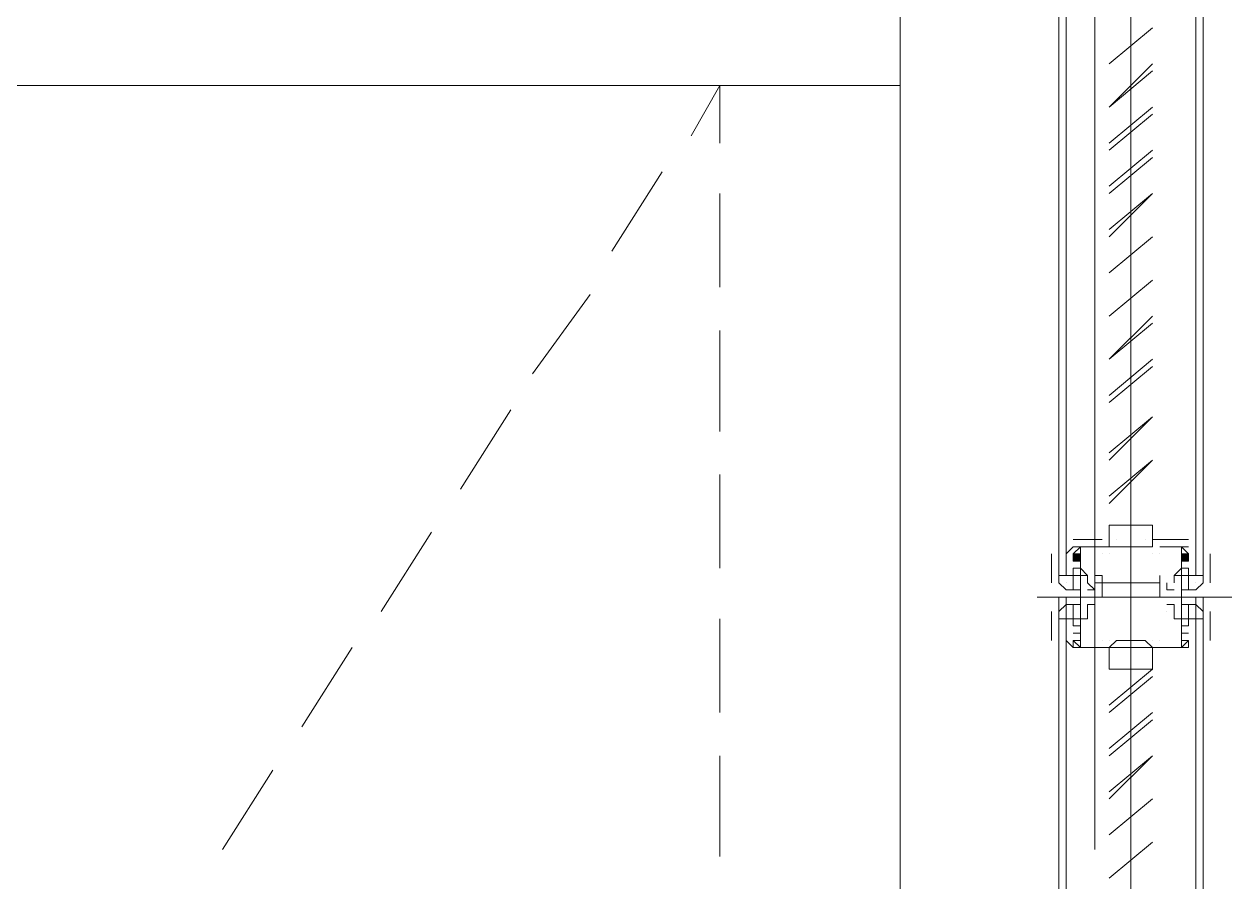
# Model space of a CAD drawing. Header units: millimetres. Extents: x 182 to 575, y -105 to 95.
# Drawn here: x 376.792 to 377.589, y 6.789 to 7.355 of the extents above; entities that cross this region are included whole.
import ezdxf

# ---------------------------------------------------------------- set-up
doc = ezdxf.new("R2010")
doc.units = ezdxf.units.MM
doc.header["$MEASUREMENT"] = 0
doc.layers.add('PDF_Geometry', color=7, linetype='Continuous')
doc.layers.add('PDF_Solid Fills', color=7, linetype='Continuous')

msp = doc.modelspace()

# ---------------------------------------------------------------- hatches: boundary and pattern name
at = {"layer": 'PDF_Solid Fills', "true_color": 0xdddddd, "transparency": 33554559}
h = msp.add_hatch(color=254, dxfattribs=at)
h.paths.add_polyline_path([(377.48452, 7.00073), (377.48452, 7.00549), (377.48452, 7.00073)], flags=0)
h.paths.add_polyline_path([(377.48452, 7.00073), (377.48452, 7.00549), (377.48452, 7.00073)], flags=0)
h.paths.add_polyline_path([(377.48452, 7.00073), (377.48452, 7.00549), (377.48452, 7.00073)], flags=0)
for points in [[(377.48452, 7.00073), (377.48929, 7.00073), (377.48929, 7.00549), (377.48452, 7.00549)], [(377.55595, 7.00073), (377.56071, 7.00073), (377.56071, 7.00549), (377.55595, 7.00549)]]:
    msp.add_hatch(color=254, dxfattribs=at).paths.add_polyline_path(points)
h = msp.add_hatch(color=254, dxfattribs=at)
h.paths.add_polyline_path([(377.48929, 7.00073), (377.48929, 7.00073), (377.48929, 7.00073)], flags=0)
h.paths.add_polyline_path([(377.48929, 7.00073), (377.48929, 7.00073), (377.48929, 7.00073)], flags=0)
h.paths.add_polyline_path([(377.48929, 7.00073), (377.48929, 7.00073), (377.48929, 7.00073)], flags=0)
h.paths.add_polyline_path([(377.48929, 7.00073), (377.48929, 7.00073), (377.48929, 7.00073)], flags=0)
h.paths.add_polyline_path([(377.48929, 7.00073), (377.48929, 7.00073), (377.48929, 7.00073)], flags=0)
h.paths.add_polyline_path([(377.48929, 7.00073), (377.48929, 7.00073), (377.48929, 7.00073)], flags=0)
h.paths.add_polyline_path([(377.48929, 7.00073), (377.48929, 7.00549), (377.48929, 7.00073)], flags=0)
h.paths.add_polyline_path([(377.48929, 7.00073), (377.48929, 7.00549), (377.48929, 7.00073)], flags=0)

# ---------------------------------------------------------------- linework, layer by layer
at = {"layer": 'PDF_Geometry', "lineweight": 13}
for points in [[(377.37024, 8.22454), (377.37024, 4.57216)], [(377.49881, 6.81025), (377.49881, 7.81025)], [(377.23214, 7.28168), (377.25119, 7.31501), (377.25119, 7.27692)], [(377.17976, 7.20549), (377.21309, 7.25787)], [(377.25119, 7.24359), (377.25119, 7.18168)], [(377.12738, 7.12454), (377.16548, 7.17692)], [(377.25119, 7.15311), (377.25119, 7.08644)], [(377.07976, 7.04835), (377.11309, 7.10073)], [(377.25119, 7.05787), (377.25119, 6.99597)], [(377.52262, 6.90073), (377.52262, 7.0293)], [(377.02738, 6.96739), (377.06071, 7.01977)], [(377.46071, 6.97692), (377.58928, 6.97692)], [(377.25119, 6.96263), (377.25119, 6.90073)], [(376.975, 6.8912), (377.00833, 6.94358)], [(377.25119, 6.87216), (377.25119, 6.80549)], [(376.92262, 6.81025), (376.95595, 6.86263)]]:
    msp.add_lwpolyline(points, dxfattribs=at)
at = {"layer": 'PDF_Geometry', "lineweight": 20}
for points in [[(377.52262, 8.16263), (377.52262, 5.79596)], [(377.5369, 7.3293), (377.50833, 7.30073), (377.5369, 7.32454)], [(377.50833, 7.27692), (377.5369, 7.30073)], [(377.50833, 7.27216), (377.5369, 7.29597)], [(377.50833, 7.24835), (377.5369, 7.27216)], [(377.50833, 7.24359), (377.5369, 7.2674)], [(377.50833, 7.21501), (377.5369, 7.24359), (377.50833, 7.21978)], [(377.5369, 7.16263), (377.50833, 7.13406), (377.5369, 7.15787)], [(377.50833, 7.11025), (377.5369, 7.13406)], [(377.50833, 7.10549), (377.5369, 7.1293)], [(377.50833, 7.06739), (377.5369, 7.09597), (377.50833, 7.07216)], [(377.50833, 7.03882), (377.5369, 7.06739), (377.50833, 7.04358)], [(377.47976, 7.00549), (377.47976, 7.00549)], [(377.50833, 7.01025), (377.50833, 7.01025)], [(377.5369, 7.01025), (377.5369, 7.01025)], [(377.56071, 7.00549), (377.55595, 7.00549), (377.55595, 7.00073), (377.56071, 7.00073)], [(377.55595, 7.00073), (377.55595, 7.00549), (377.55595, 7.00073), (377.55595, 7.00549), (377.55595, 7.00073), (377.55595, 7.00549)], [(377.48452, 6.9912), (377.48452, 6.9912)], [(377.47976, 6.94835), (377.47976, 6.94835)], [(377.48452, 6.95311), (377.48929, 6.95311), (377.48452, 6.95311)], [(377.48452, 6.95311), (377.48452, 6.95311)], [(377.48929, 6.95311), (377.48929, 6.95311)], [(377.50833, 6.94835), (377.50833, 6.94835)], [(377.56071, 6.95311), (377.55595, 6.95311), (377.56071, 6.95311)], [(377.55595, 6.95311), (377.55595, 6.95311)], [(377.56071, 6.95311), (377.56071, 6.95311)], [(377.50833, 6.90549), (377.5369, 6.9293)], [(377.50833, 6.90073), (377.5369, 6.92454)], [(377.50833, 6.87692), (377.5369, 6.90073)], [(377.50833, 6.87216), (377.5369, 6.89597)], [(377.50833, 6.84359), (377.5369, 6.87216), (377.50833, 6.84835)]]:
    msp.add_lwpolyline(points, dxfattribs=at)
at = {"layer": 'PDF_Geometry', "lineweight": 13}
for points in [[(377.475, 6.9912), (377.47976, 6.9912), (377.47976, 7.57692), (377.475, 7.57692)], [(377.57024, 6.9912), (377.56548, 6.9912), (377.56548, 7.57692), (377.57024, 7.57692)], [(377.475, 6.97692), (377.47976, 6.97692), (377.47976, 6.39597), (377.475, 6.39597)], [(377.57024, 6.97692), (377.56548, 6.97692), (377.56548, 6.39597), (377.57024, 6.39597)]]:
    msp.add_lwpolyline(points, close=True, dxfattribs=at)
at = {"layer": 'PDF_Geometry', "lineweight": 20}
for points in [[(377.5369, 7.35311), (377.50833, 7.3293)], [(375.72262, 5.17216), (375.72262, 7.31501), (377.37024, 7.31501), (377.37024, 5.17216)], [(377.5369, 7.21501), (377.50833, 7.19121)], [(377.5369, 7.18644), (377.50833, 7.16263)], [(377.5369, 7.02454), (377.5369, 7.01025), (377.50833, 7.01025), (377.50833, 7.02454)], [(377.48452, 7.00549), (377.48929, 7.00549), (377.48929, 7.00073), (377.48452, 7.00073), (377.48452, 7.00549), (377.48452, 7.00073), (377.48452, 7.00549), (377.48452, 7.00073), (377.48452, 7.00549), (377.48452, 7.00073)], [(377.48929, 7.00549), (377.48929, 7.00073), (377.48929, 7.00549), (377.48929, 7.00073)], [(377.56071, 7.00073), (377.56071, 7.00549), (377.56071, 7.00073), (377.56071, 7.00549), (377.56071, 7.00073), (377.56071, 7.00549)], [(377.48929, 6.95787), (377.48929, 6.95311), (377.48929, 6.94835)], [(377.55595, 6.95787), (377.55595, 6.95311), (377.55595, 6.94835)], [(377.5369, 6.9293), (377.5369, 6.94358), (377.50833, 6.94358), (377.50833, 6.9293)], [(377.5369, 6.84359), (377.50833, 6.81978)], [(377.5369, 6.81501), (377.50833, 6.79121)]]:
    msp.add_lwpolyline(points, close=True, dxfattribs=at)
at = {"layer": 'PDF_Geometry', "color": 8, "lineweight": 13, "true_color": 0x808080}
for points in [[(377.48452, 7.01501), (377.50357, 7.01501)], [(377.51309, 7.01501), (377.51309, 7.01501)], [(377.53214, 7.01501), (377.53214, 7.01501)], [(377.56071, 7.01501), (377.5369, 7.01501)], [(377.47024, 6.98644), (377.47024, 7.00549)], [(377.475, 7.00549), (377.475, 6.9912), (377.47976, 6.9912), (377.47976, 7.00549)], [(377.48452, 7.01025), (377.47976, 7.00549)], [(377.47976, 7.00549), (377.47976, 7.00549)], [(377.48452, 7.01025), (377.48929, 7.01025), (377.50357, 7.01025)], [(377.48929, 7.01025), (377.48452, 7.00549)], [(377.48929, 7.00549), (377.48929, 7.01025), (377.48929, 7.00549)], [(377.48929, 7.00549), (377.48929, 7.00549)], [(377.50357, 7.01025), (377.50357, 7.01025)], [(377.50357, 7.01025), (377.50357, 7.01025)], [(377.50357, 7.01025), (377.50357, 7.01025)], [(377.50357, 7.01025), (377.50357, 7.01025)], [(377.50357, 7.01025), (377.50357, 7.01025)], [(377.50833, 7.01025), (377.50357, 7.01025)], [(377.50357, 7.00549), (377.50357, 7.00549)], [(377.51309, 7.01025), (377.50833, 7.01025)], [(377.50833, 7.01025), (377.50833, 7.01025)], [(377.50833, 7.01025), (377.50833, 7.01025)], [(377.50833, 7.01025), (377.50833, 7.01025)], [(377.50833, 7.01025), (377.50833, 7.01025)], [(377.50833, 7.01025), (377.50833, 7.01025)], [(377.50833, 7.00549), (377.50833, 7.00549)], [(377.53214, 7.01025), (377.5369, 7.01025)], [(377.5369, 7.01025), (377.53214, 7.01025)], [(377.5369, 7.01025), (377.53214, 7.01025)], [(377.53214, 7.01025), (377.5369, 7.01025)], [(377.5369, 7.01025), (377.5369, 7.01025)], [(377.5369, 7.00549), (377.5369, 7.00549)], [(377.54167, 7.01025), (377.54167, 7.01025)], [(377.56071, 7.01025), (377.55595, 7.01025), (377.54167, 7.01025)], [(377.54167, 7.00549), (377.54167, 7.00549)], [(377.55595, 7.00549), (377.55595, 7.01025), (377.55595, 7.00549)], [(377.56548, 7.00549), (377.56548, 7.00549)], [(377.57024, 7.00549), (377.57024, 6.9912), (377.56548, 6.9912), (377.56548, 7.00549)], [(377.575, 6.98644), (377.575, 7.00549)], [(377.47976, 7.00073), (377.47976, 6.9912), (377.48452, 6.9912), (377.48452, 6.99597), (377.48929, 6.99597), (377.48929, 6.9912), (377.48452, 6.9912), (377.48452, 6.98168), (377.48929, 6.98168), (377.47976, 6.98168), (377.475, 6.98644), (377.475, 6.9912), (377.48452, 6.9912), (377.48452, 6.98168), (377.47976, 6.98168)], [(377.47976, 7.00073), (377.47976, 7.00073)], [(377.48929, 7.00073), (377.48929, 7.00073)], [(377.49405, 6.98644), (377.49405, 6.9912), (377.48929, 6.99597), (377.48929, 7.00073), (377.48929, 6.99597)], [(377.55595, 6.9912), (377.55119, 6.9912), (377.55119, 6.98644), (377.55119, 6.9912), (377.55595, 6.99597), (377.55595, 7.00073), (377.55595, 6.99597)], [(377.56548, 7.00073), (377.56548, 6.9912), (377.56071, 6.9912), (377.56071, 6.99597), (377.55595, 6.99597), (377.55595, 6.9912), (377.56071, 6.9912), (377.56071, 6.98168), (377.55595, 6.98168), (377.56548, 6.98168), (377.57024, 6.98644), (377.57024, 6.9912), (377.56071, 6.9912), (377.56071, 6.98168), (377.56548, 6.98168)], [(377.56548, 7.00073), (377.56548, 7.00073)], [(377.48929, 6.9912), (377.49405, 6.9912), (377.49405, 6.98644), (377.49881, 6.98168), (377.49405, 6.98168)], [(377.47976, 6.98644), (377.47976, 6.98644)], [(377.49881, 6.98644), (377.49881, 6.98644)], [(377.54643, 6.98644), (377.54643, 6.98168), (377.55119, 6.98168)], [(377.56548, 6.98644), (377.56548, 6.98644)], [(377.47976, 6.95787), (377.47976, 6.96263), (377.48452, 6.96263), (377.48452, 6.95787), (377.48929, 6.95787), (377.48929, 6.96263), (377.48452, 6.96263), (377.48452, 6.97216), (377.48929, 6.97216), (377.47976, 6.97216), (377.475, 6.96739), (377.475, 6.96263), (377.48452, 6.96263), (377.48452, 6.97216), (377.47976, 6.97216)], [(377.49405, 6.96739), (377.49405, 6.96263), (377.48929, 6.96263), (377.49405, 6.96263), (377.49405, 6.97216), (377.49881, 6.97216), (377.49405, 6.97216)], [(377.55119, 6.96739), (377.55119, 6.96263), (377.55595, 6.96263), (377.55119, 6.96263), (377.55119, 6.97216), (377.54643, 6.97216)], [(377.56548, 6.95787), (377.56548, 6.96263), (377.56071, 6.96263), (377.56071, 6.95787), (377.55595, 6.95787), (377.55595, 6.96263), (377.56071, 6.96263), (377.56071, 6.97216), (377.55595, 6.97216), (377.56548, 6.97216), (377.57024, 6.96739), (377.57024, 6.96263), (377.56071, 6.96263), (377.56071, 6.97216), (377.56548, 6.97216)], [(377.47024, 6.96739), (377.47024, 6.94835)], [(377.47976, 6.96739), (377.47976, 6.96739)], [(377.49881, 6.96739), (377.49881, 6.96739)], [(377.54643, 6.96739), (377.54643, 6.96739)], [(377.56548, 6.96739), (377.56548, 6.96739)], [(377.575, 6.96739), (377.575, 6.94835)], [(377.475, 6.94835), (377.475, 6.96263), (377.47976, 6.96263), (377.47976, 6.94835), (377.48452, 6.94358), (377.48452, 6.94835), (377.48929, 6.94835), (377.48929, 6.94358), (377.50357, 6.94358), (377.48452, 6.94358)], [(377.48452, 6.96263), (377.48452, 6.96263)], [(377.57024, 6.94835), (377.57024, 6.96263), (377.56548, 6.96263), (377.56548, 6.94835)], [(377.47976, 6.95311), (377.47976, 6.95311)], [(377.47976, 6.94835), (377.47976, 6.94835)], [(377.48452, 6.94835), (377.48929, 6.94358)], [(377.48929, 6.95311), (377.48929, 6.94358), (377.48929, 6.95311)], [(377.51309, 6.94358), (377.52262, 6.94358), (377.53214, 6.94358), (377.5369, 6.94358), (377.53214, 6.94358), (377.5369, 6.94358), (377.53214, 6.94835), (377.52262, 6.94835), (377.52262, 6.94358), (377.52262, 6.94835), (377.52262, 6.94358), (377.52262, 6.94835), (377.51309, 6.94835), (377.50833, 6.94358), (377.50357, 6.94358)], [(377.50357, 6.94835), (377.50357, 6.94835)], [(377.50357, 6.94835), (377.50357, 6.94835)], [(377.50833, 6.94835), (377.50833, 6.94835)], [(377.50833, 6.94835), (377.50833, 6.94835)], [(377.5369, 6.94835), (377.5369, 6.94835)], [(377.5369, 6.94835), (377.5369, 6.94835)], [(377.5369, 6.94358), (377.56071, 6.94358), (377.56071, 6.94835), (377.55595, 6.94835), (377.55595, 6.94358), (377.54167, 6.94358)], [(377.54167, 6.94835), (377.54167, 6.94835)], [(377.54167, 6.94835), (377.54167, 6.94835)], [(377.55595, 6.95311), (377.55595, 6.94358), (377.55595, 6.95311)], [(377.56548, 6.95311), (377.56548, 6.95311)], [(377.56548, 6.94835), (377.56548, 6.94835)], [(377.50357, 6.94358), (377.50357, 6.94358)], [(377.50357, 6.94358), (377.50357, 6.94358)], [(377.50357, 6.94358), (377.50357, 6.94358)], [(377.50357, 6.94358), (377.50357, 6.94358)], [(377.50357, 6.94358), (377.50357, 6.94358)], [(377.50357, 6.94358), (377.50357, 6.94358)], [(377.50833, 6.94358), (377.50833, 6.94358)], [(377.50833, 6.94358), (377.50833, 6.94358)], [(377.51309, 6.94358), (377.51309, 6.94358)], [(377.53214, 6.94358), (377.53214, 6.94358)], [(377.5369, 6.94358), (377.5369, 6.94358)], [(377.5369, 6.94358), (377.5369, 6.94358)], [(377.54167, 6.94358), (377.54167, 6.94358)], [(377.54167, 6.94358), (377.54167, 6.94358)]]:
    msp.add_lwpolyline(points, dxfattribs=at)
at = {"layer": 'PDF_Geometry', "color": 254, "lineweight": 13, "true_color": 0xdddddd}
for points in [[(377.48452, 7.00549), (377.48452, 7.00549), (377.48452, 7.00549)], [(377.48452, 7.00549), (377.48452, 7.00549), (377.48452, 7.00549)], [(377.48452, 7.00549), (377.48452, 7.00549), (377.48452, 7.00549)], [(377.48452, 7.00549), (377.48452, 7.00549), (377.48452, 7.00549)], [(377.48452, 7.00549), (377.48452, 7.00549), (377.48452, 7.00549)], [(377.48452, 7.00549), (377.48452, 7.00549), (377.48452, 7.00549)], [(377.48452, 7.00549), (377.48452, 7.00549), (377.48452, 7.00549)], [(377.48452, 7.00549), (377.48452, 7.00549), (377.48452, 7.00549)], [(377.48452, 7.00549), (377.48452, 7.00549), (377.48452, 7.00549)], [(377.48452, 7.00549), (377.48452, 7.00549), (377.48452, 7.00549)], [(377.48929, 7.00549), (377.48929, 7.00549), (377.48929, 7.00549)], [(377.48929, 7.00549), (377.48929, 7.00549), (377.48929, 7.00549)], [(377.48929, 7.00549), (377.48929, 7.00549), (377.48929, 7.00549)], [(377.48929, 7.00549), (377.48929, 7.00549), (377.48929, 7.00549)], [(377.48929, 7.00549), (377.48929, 7.00549), (377.48929, 7.00549)], [(377.48929, 7.00549), (377.48929, 7.00549), (377.48929, 7.00549)], [(377.48929, 7.00549), (377.48929, 7.00549), (377.48929, 7.00549)], [(377.48929, 7.00549), (377.48929, 7.00549), (377.48929, 7.00549)], [(377.48929, 7.00549), (377.48929, 7.00549), (377.48929, 7.00549)], [(377.48929, 7.00549), (377.48929, 7.00549), (377.48929, 7.00549)], [(377.48929, 7.00549), (377.48929, 7.00549), (377.48929, 7.00549)], [(377.48929, 7.00549), (377.48929, 7.00549), (377.48929, 7.00549)], [(377.48929, 7.00549), (377.48929, 7.00549), (377.48929, 7.00549)], [(377.48929, 7.00549), (377.48929, 7.00549), (377.48929, 7.00549)], [(377.48929, 7.00549), (377.48929, 7.00549), (377.48929, 7.00549)], [(377.48929, 7.00549), (377.48929, 7.00549), (377.48929, 7.00549)], [(377.48929, 7.00549), (377.48929, 7.00549), (377.48929, 7.00549)], [(377.48929, 7.00549), (377.48929, 7.00549), (377.48929, 7.00549)], [(377.48929, 7.00549), (377.48929, 7.00549), (377.48929, 7.00549)], [(377.55595, 7.00549), (377.55595, 7.00549), (377.55595, 7.00549)], [(377.55595, 7.00549), (377.55595, 7.00549), (377.55595, 7.00549)], [(377.55595, 7.00549), (377.55595, 7.00549), (377.55595, 7.00549)], [(377.55595, 7.00549), (377.55595, 7.00549), (377.55595, 7.00549)], [(377.55595, 7.00549), (377.55595, 7.00549), (377.55595, 7.00549)], [(377.55595, 7.00549), (377.55595, 7.00549), (377.55595, 7.00549)], [(377.55595, 7.00549), (377.55595, 7.00549), (377.55595, 7.00549)], [(377.55595, 7.00549), (377.55595, 7.00549), (377.55595, 7.00549)], [(377.55595, 7.00549), (377.55595, 7.00549), (377.55595, 7.00549)], [(377.55595, 7.00549), (377.55595, 7.00549), (377.55595, 7.00549)], [(377.55595, 7.00549), (377.55595, 7.00549), (377.55595, 7.00549)], [(377.55595, 7.00549), (377.55595, 7.00549), (377.55595, 7.00549)], [(377.55595, 7.00549), (377.55595, 7.00549), (377.55595, 7.00549)], [(377.55595, 7.00549), (377.55595, 7.00549), (377.55595, 7.00549)], [(377.55595, 7.00549), (377.55595, 7.00549), (377.55595, 7.00549)], [(377.55595, 7.00549), (377.55595, 7.00549), (377.55595, 7.00549)], [(377.55595, 7.00549), (377.55595, 7.00549), (377.55595, 7.00549)], [(377.55595, 7.00549), (377.55595, 7.00549), (377.55595, 7.00549)], [(377.55595, 7.00549), (377.55595, 7.00549), (377.55595, 7.00549)], [(377.55595, 7.00073), (377.55595, 7.00549), (377.55595, 7.00073)], [(377.55595, 7.00073), (377.55595, 7.00549), (377.55595, 7.00073)], [(377.56071, 7.00549), (377.56071, 7.00549), (377.56071, 7.00549)], [(377.56071, 7.00549), (377.56071, 7.00549), (377.56071, 7.00549)], [(377.56071, 7.00549), (377.56071, 7.00549), (377.56071, 7.00549)], [(377.56071, 7.00549), (377.56071, 7.00549), (377.56071, 7.00549)], [(377.56071, 7.00549), (377.56071, 7.00549), (377.56071, 7.00549)], [(377.56071, 7.00549), (377.56071, 7.00549), (377.56071, 7.00549)], [(377.56071, 7.00549), (377.56071, 7.00549), (377.56071, 7.00549)], [(377.56071, 7.00549), (377.56071, 7.00549), (377.56071, 7.00549)], [(377.56071, 7.00073), (377.56071, 7.00549), (377.56071, 7.00073)], [(377.56071, 7.00073), (377.56071, 7.00549), (377.56071, 7.00073)], [(377.48452, 7.00073), (377.48452, 7.00073), (377.48452, 7.00073)], [(377.48452, 7.00073), (377.48452, 7.00073), (377.48452, 7.00073)], [(377.48452, 7.00073), (377.48452, 7.00073), (377.48452, 7.00073)], [(377.48452, 7.00073), (377.48452, 7.00073), (377.48452, 7.00073)], [(377.48452, 7.00073), (377.48452, 7.00073), (377.48452, 7.00073)], [(377.48452, 7.00073), (377.48452, 7.00073), (377.48452, 7.00073)], [(377.48452, 7.00073), (377.48452, 7.00073), (377.48452, 7.00073)], [(377.48452, 7.00073), (377.48452, 7.00073), (377.48452, 7.00073)], [(377.48452, 7.00073), (377.48452, 7.00073), (377.48452, 7.00073)], [(377.48452, 7.00073), (377.48452, 7.00073), (377.48452, 7.00073)], [(377.48929, 7.00073), (377.48929, 7.00073), (377.48929, 7.00073)], [(377.48929, 7.00073), (377.48929, 7.00073), (377.48929, 7.00073)], [(377.48929, 7.00073), (377.48929, 7.00073), (377.48929, 7.00073)], [(377.48929, 7.00073), (377.48929, 7.00073), (377.48929, 7.00073)], [(377.48929, 7.00073), (377.48929, 7.00073), (377.48929, 7.00073)], [(377.48929, 7.00073), (377.48929, 7.00073), (377.48929, 7.00073)], [(377.48929, 7.00073), (377.48929, 7.00073), (377.48929, 7.00073)], [(377.48929, 7.00073), (377.48929, 7.00073), (377.48929, 7.00073)], [(377.48929, 7.00073), (377.48929, 7.00073), (377.48929, 7.00073)], [(377.48929, 7.00073), (377.48929, 7.00073), (377.48929, 7.00073)], [(377.48929, 7.00073), (377.48929, 7.00073), (377.48929, 7.00073)], [(377.48929, 7.00073), (377.48929, 7.00073), (377.48929, 7.00073)], [(377.48929, 7.00073), (377.48929, 7.00073), (377.48929, 7.00073)], [(377.48929, 7.00073), (377.48929, 7.00073), (377.48929, 7.00073)], [(377.48929, 7.00073), (377.48929, 7.00073), (377.48929, 7.00073)], [(377.48929, 7.00073), (377.48929, 7.00073), (377.48929, 7.00073)], [(377.48929, 7.00073), (377.48929, 7.00073), (377.48929, 7.00073)], [(377.55595, 7.00073), (377.55595, 7.00073), (377.55595, 7.00073)], [(377.55595, 7.00073), (377.55595, 7.00073), (377.55595, 7.00073)], [(377.55595, 7.00073), (377.55595, 7.00073), (377.55595, 7.00073)], [(377.55595, 7.00073), (377.55595, 7.00073), (377.55595, 7.00073)], [(377.55595, 7.00073), (377.55595, 7.00073), (377.55595, 7.00073)], [(377.55595, 7.00073), (377.55595, 7.00073), (377.55595, 7.00073)], [(377.55595, 7.00073), (377.55595, 7.00073), (377.55595, 7.00073)], [(377.55595, 7.00073), (377.55595, 7.00073), (377.55595, 7.00073)], [(377.55595, 7.00073), (377.55595, 7.00073), (377.55595, 7.00073)], [(377.55595, 7.00073), (377.55595, 7.00073), (377.55595, 7.00073)], [(377.55595, 7.00073), (377.55595, 7.00073), (377.55595, 7.00073)], [(377.55595, 7.00073), (377.55595, 7.00073), (377.55595, 7.00073)], [(377.55595, 7.00073), (377.55595, 7.00073), (377.55595, 7.00073)], [(377.55595, 7.00073), (377.55595, 7.00073), (377.55595, 7.00073)], [(377.55595, 7.00073), (377.55595, 7.00073), (377.55595, 7.00073)], [(377.55595, 7.00073), (377.55595, 7.00073), (377.55595, 7.00073)], [(377.55595, 7.00073), (377.55595, 7.00073), (377.55595, 7.00073)], [(377.55595, 7.00073), (377.55595, 7.00073), (377.55595, 7.00073)], [(377.55595, 7.00073), (377.55595, 7.00073), (377.55595, 7.00073)], [(377.55595, 7.00073), (377.55595, 7.00073), (377.55595, 7.00073)], [(377.55595, 7.00073), (377.55595, 7.00073), (377.55595, 7.00073)], [(377.55595, 7.00073), (377.55595, 7.00073), (377.55595, 7.00073)], [(377.55595, 7.00073), (377.55595, 7.00073), (377.55595, 7.00073)], [(377.55595, 7.00073), (377.55595, 7.00073), (377.55595, 7.00073)], [(377.55595, 7.00073), (377.55595, 7.00073), (377.55595, 7.00073)], [(377.56071, 7.00073), (377.56071, 7.00073), (377.56071, 7.00073)], [(377.56071, 7.00073), (377.56071, 7.00073), (377.56071, 7.00073)], [(377.56071, 7.00073), (377.56071, 7.00073), (377.56071, 7.00073)], [(377.56071, 7.00073), (377.56071, 7.00073), (377.56071, 7.00073)], [(377.56071, 7.00073), (377.56071, 7.00073), (377.56071, 7.00073)], [(377.56071, 7.00073), (377.56071, 7.00073), (377.56071, 7.00073)], [(377.48929, 6.95787), (377.48929, 6.95787), (377.48929, 6.95787)], [(377.48929, 6.95787), (377.48929, 6.95787), (377.48929, 6.95787)], [(377.48929, 6.95787), (377.48929, 6.95787), (377.48929, 6.95787)], [(377.48929, 6.95787), (377.48929, 6.95787), (377.48929, 6.95787)], [(377.48929, 6.95787), (377.48929, 6.95787), (377.48929, 6.95787)], [(377.48929, 6.95787), (377.48929, 6.95787), (377.48929, 6.95787)], [(377.48929, 6.95787), (377.48929, 6.95787), (377.48929, 6.95787)], [(377.55595, 6.95787), (377.55595, 6.95787), (377.55595, 6.95787)], [(377.55595, 6.95787), (377.55595, 6.95787), (377.55595, 6.95787)], [(377.55595, 6.95787), (377.55595, 6.95787), (377.55595, 6.95787)], [(377.55595, 6.95787), (377.55595, 6.95787), (377.55595, 6.95787)], [(377.55595, 6.95787), (377.55595, 6.95787), (377.55595, 6.95787)], [(377.55595, 6.95787), (377.55595, 6.95787), (377.55595, 6.95787)], [(377.55595, 6.95787), (377.55595, 6.95787), (377.55595, 6.95787)], [(377.48452, 6.95311), (377.48452, 6.95311), (377.48452, 6.95311)], [(377.48452, 6.95311), (377.48452, 6.95311), (377.48452, 6.95311)], [(377.48452, 6.95311), (377.48452, 6.95311), (377.48452, 6.95311)], [(377.48452, 6.95311), (377.48452, 6.95311), (377.48452, 6.95311)], [(377.48452, 6.95311), (377.48452, 6.95311), (377.48452, 6.95311)], [(377.48452, 6.95311), (377.48452, 6.95311), (377.48452, 6.95311)], [(377.48452, 6.95311), (377.48452, 6.95311), (377.48452, 6.95311)], [(377.48452, 6.95311), (377.48452, 6.95311), (377.48452, 6.95311)], [(377.48452, 6.95311), (377.48452, 6.95311), (377.48452, 6.95311)], [(377.48452, 6.95311), (377.48452, 6.95311), (377.48452, 6.95311)], [(377.48452, 6.95311), (377.48452, 6.95311), (377.48452, 6.95311)], [(377.48452, 6.95311), (377.48452, 6.95311), (377.48452, 6.95311)], [(377.48452, 6.95311), (377.48452, 6.95311), (377.48452, 6.95311)], [(377.48452, 6.95311), (377.48452, 6.95311), (377.48452, 6.95311)], [(377.48452, 6.95311), (377.48452, 6.95311), (377.48452, 6.95311)], [(377.48452, 6.95311), (377.48452, 6.95311), (377.48452, 6.95311)], [(377.48452, 6.95311), (377.48452, 6.95311), (377.48452, 6.95311)], [(377.48452, 6.95311), (377.48452, 6.95311), (377.48452, 6.95311)], [(377.48452, 6.95311), (377.48452, 6.95311), (377.48452, 6.95311)], [(377.48452, 6.95311), (377.48452, 6.95311), (377.48452, 6.95311)], [(377.48452, 6.95311), (377.48452, 6.95311), (377.48452, 6.95311)], [(377.48452, 6.95311), (377.48452, 6.95311), (377.48452, 6.95311)], [(377.48452, 6.95311), (377.48452, 6.95311), (377.48452, 6.95311)], [(377.48452, 6.95311), (377.48452, 6.95311), (377.48452, 6.95311)], [(377.48452, 6.95311), (377.48452, 6.95311), (377.48452, 6.95311)], [(377.48452, 6.95311), (377.48452, 6.95311), (377.48452, 6.95311)], [(377.48452, 6.95311), (377.48452, 6.95311), (377.48452, 6.95311)], [(377.48452, 6.95311), (377.48452, 6.95311), (377.48452, 6.95311)], [(377.48452, 6.95311), (377.48452, 6.95311), (377.48452, 6.95311)], [(377.48452, 6.95311), (377.48452, 6.95311), (377.48452, 6.95311)], [(377.48452, 6.95311), (377.48452, 6.95311), (377.48452, 6.95311)], [(377.48452, 6.95311), (377.48452, 6.95311), (377.48452, 6.95311)], [(377.48929, 6.95311), (377.48929, 6.95311), (377.48929, 6.95311)], [(377.48929, 6.95311), (377.48929, 6.95311), (377.48929, 6.95311)], [(377.48929, 6.95311), (377.48929, 6.95311), (377.48929, 6.95311)], [(377.48929, 6.95311), (377.48929, 6.95311), (377.48929, 6.95311)], [(377.48929, 6.95311), (377.48929, 6.95311), (377.48929, 6.95311)], [(377.48929, 6.95311), (377.48929, 6.95311), (377.48929, 6.95311)], [(377.48929, 6.95311), (377.48929, 6.95311), (377.48929, 6.95311)], [(377.48929, 6.95311), (377.48929, 6.95311), (377.48929, 6.95311)], [(377.48929, 6.95311), (377.48929, 6.95311), (377.48929, 6.95311)], [(377.48929, 6.95311), (377.48929, 6.95311), (377.48929, 6.95311)], [(377.48929, 6.95311), (377.48929, 6.95311), (377.48929, 6.95311)], [(377.48929, 6.95311), (377.48929, 6.95311), (377.48929, 6.95311)], [(377.48929, 6.95311), (377.48929, 6.95311), (377.48929, 6.95311)], [(377.48929, 6.95311), (377.48929, 6.95311), (377.48929, 6.95311)], [(377.48929, 6.95311), (377.48929, 6.95311), (377.48929, 6.95311)], [(377.48929, 6.95311), (377.48929, 6.95311), (377.48929, 6.95311)], [(377.48929, 6.95311), (377.48929, 6.95311), (377.48929, 6.95311)], [(377.48929, 6.95311), (377.48929, 6.95311), (377.48929, 6.95311)], [(377.48929, 6.95311), (377.48929, 6.95311), (377.48929, 6.95311)], [(377.48929, 6.95311), (377.48929, 6.95311), (377.48929, 6.95311)], [(377.48929, 6.95311), (377.48929, 6.95311), (377.48929, 6.95311)], [(377.48929, 6.95311), (377.48929, 6.95311), (377.48929, 6.95311)], [(377.48929, 6.95311), (377.48929, 6.95311), (377.48929, 6.95311)], [(377.48929, 6.95311), (377.48929, 6.95311), (377.48929, 6.95311)], [(377.48929, 6.95311), (377.48929, 6.95311), (377.48929, 6.95311)], [(377.48929, 6.95311), (377.48929, 6.95311), (377.48929, 6.95311)], [(377.48929, 6.95311), (377.48929, 6.95311), (377.48929, 6.95311)], [(377.48929, 6.95311), (377.48929, 6.95311), (377.48929, 6.95311)], [(377.48929, 6.95311), (377.48929, 6.95311), (377.48929, 6.95311)], [(377.48929, 6.95311), (377.48929, 6.95311), (377.48929, 6.95311)], [(377.48929, 6.95311), (377.48929, 6.95311), (377.48929, 6.95311)], [(377.48929, 6.95311), (377.48929, 6.95311), (377.48929, 6.95311)], [(377.48929, 6.94835), (377.48929, 6.94835), (377.48929, 6.94835)], [(377.48929, 6.94835), (377.48929, 6.94835), (377.48929, 6.94835)], [(377.48929, 6.94835), (377.48929, 6.94835), (377.48929, 6.94835)], [(377.48929, 6.94835), (377.48929, 6.94835), (377.48929, 6.94835)], [(377.48929, 6.94835), (377.48929, 6.94835), (377.48929, 6.94835)], [(377.48929, 6.94835), (377.48929, 6.94835), (377.48929, 6.94835)], [(377.48929, 6.94835), (377.48929, 6.94835), (377.48929, 6.94835)], [(377.55595, 6.95311), (377.55595, 6.95311), (377.55595, 6.95311)], [(377.55595, 6.95311), (377.55595, 6.95311), (377.55595, 6.95311)], [(377.55595, 6.95311), (377.55595, 6.95311), (377.55595, 6.95311)], [(377.55595, 6.95311), (377.55595, 6.95311), (377.55595, 6.95311)], [(377.55595, 6.95311), (377.55595, 6.95311), (377.55595, 6.95311)], [(377.55595, 6.95311), (377.55595, 6.95311), (377.55595, 6.95311)], [(377.55595, 6.95311), (377.55595, 6.95311), (377.55595, 6.95311)], [(377.55595, 6.95311), (377.55595, 6.95311), (377.55595, 6.95311)], [(377.55595, 6.95311), (377.55595, 6.95311), (377.55595, 6.95311)], [(377.55595, 6.95311), (377.55595, 6.95311), (377.55595, 6.95311)], [(377.55595, 6.95311), (377.55595, 6.95311), (377.55595, 6.95311)], [(377.55595, 6.95311), (377.55595, 6.95311), (377.55595, 6.95311)], [(377.55595, 6.95311), (377.55595, 6.95311), (377.55595, 6.95311)], [(377.55595, 6.95311), (377.55595, 6.95311), (377.55595, 6.95311)], [(377.55595, 6.95311), (377.55595, 6.95311), (377.55595, 6.95311)], [(377.55595, 6.95311), (377.55595, 6.95311), (377.55595, 6.95311)], [(377.55595, 6.95311), (377.55595, 6.95311), (377.55595, 6.95311)], [(377.55595, 6.95311), (377.55595, 6.95311), (377.55595, 6.95311)], [(377.55595, 6.95311), (377.55595, 6.95311), (377.55595, 6.95311)], [(377.55595, 6.95311), (377.55595, 6.95311), (377.55595, 6.95311)], [(377.55595, 6.95311), (377.55595, 6.95311), (377.55595, 6.95311)], [(377.55595, 6.95311), (377.55595, 6.95311), (377.55595, 6.95311)], [(377.55595, 6.95311), (377.55595, 6.95311), (377.55595, 6.95311)], [(377.55595, 6.95311), (377.55595, 6.95311), (377.55595, 6.95311)], [(377.55595, 6.95311), (377.55595, 6.95311), (377.55595, 6.95311)], [(377.55595, 6.95311), (377.55595, 6.95311), (377.55595, 6.95311)], [(377.55595, 6.95311), (377.55595, 6.95311), (377.55595, 6.95311)], [(377.55595, 6.95311), (377.55595, 6.95311), (377.55595, 6.95311)], [(377.55595, 6.95311), (377.55595, 6.95311), (377.55595, 6.95311)], [(377.55595, 6.95311), (377.55595, 6.95311), (377.55595, 6.95311)], [(377.55595, 6.95311), (377.55595, 6.95311), (377.55595, 6.95311)], [(377.55595, 6.95311), (377.55595, 6.95311), (377.55595, 6.95311)], [(377.55595, 6.95311), (377.55595, 6.95311), (377.55595, 6.95311)], [(377.55595, 6.95311), (377.55595, 6.95311), (377.55595, 6.95311)], [(377.55595, 6.95311), (377.55595, 6.95311), (377.55595, 6.95311)], [(377.55595, 6.95311), (377.55595, 6.95311), (377.55595, 6.95311)], [(377.55595, 6.94835), (377.55595, 6.94835), (377.55595, 6.94835)], [(377.55595, 6.94835), (377.55595, 6.94835), (377.55595, 6.94835)], [(377.55595, 6.94835), (377.55595, 6.94835), (377.55595, 6.94835)], [(377.55595, 6.94835), (377.55595, 6.94835), (377.55595, 6.94835)], [(377.55595, 6.94835), (377.55595, 6.94835), (377.55595, 6.94835)], [(377.55595, 6.94835), (377.55595, 6.94835), (377.55595, 6.94835)], [(377.55595, 6.94835), (377.55595, 6.94835), (377.55595, 6.94835)], [(377.56071, 6.95311), (377.56071, 6.95311), (377.56071, 6.95311)], [(377.56071, 6.95311), (377.56071, 6.95311), (377.56071, 6.95311)], [(377.56071, 6.95311), (377.56071, 6.95311), (377.56071, 6.95311)], [(377.56071, 6.95311), (377.56071, 6.95311), (377.56071, 6.95311)], [(377.56071, 6.95311), (377.56071, 6.95311), (377.56071, 6.95311)], [(377.56071, 6.95311), (377.56071, 6.95311), (377.56071, 6.95311)], [(377.56071, 6.95311), (377.56071, 6.95311), (377.56071, 6.95311)], [(377.56071, 6.95311), (377.56071, 6.95311), (377.56071, 6.95311)], [(377.56071, 6.95311), (377.56071, 6.95311), (377.56071, 6.95311)], [(377.56071, 6.95311), (377.56071, 6.95311), (377.56071, 6.95311)], [(377.56071, 6.95311), (377.56071, 6.95311), (377.56071, 6.95311)], [(377.56071, 6.95311), (377.56071, 6.95311), (377.56071, 6.95311)], [(377.56071, 6.95311), (377.56071, 6.95311), (377.56071, 6.95311)], [(377.56071, 6.95311), (377.56071, 6.95311), (377.56071, 6.95311)], [(377.56071, 6.95311), (377.56071, 6.95311), (377.56071, 6.95311)], [(377.56071, 6.95311), (377.56071, 6.95311), (377.56071, 6.95311)], [(377.56071, 6.95311), (377.56071, 6.95311), (377.56071, 6.95311)], [(377.56071, 6.95311), (377.56071, 6.95311), (377.56071, 6.95311)], [(377.56071, 6.95311), (377.56071, 6.95311), (377.56071, 6.95311)], [(377.56071, 6.95311), (377.56071, 6.95311), (377.56071, 6.95311)], [(377.56071, 6.95311), (377.56071, 6.95311), (377.56071, 6.95311)], [(377.56071, 6.95311), (377.56071, 6.95311), (377.56071, 6.95311)], [(377.56071, 6.95311), (377.56071, 6.95311), (377.56071, 6.95311)], [(377.56071, 6.95311), (377.56071, 6.95311), (377.56071, 6.95311)]]:
    msp.add_lwpolyline(points, dxfattribs=at)
at = {"layer": 'PDF_Geometry', "color": 8, "lineweight": 13, "true_color": 0x808080}
for points in [[(377.51309, 7.01025), (377.50833, 7.01025)], [(377.53214, 7.01025), (377.52262, 7.01025), (377.52262, 7.00549), (377.52262, 7.01025), (377.52262, 7.00549), (377.52262, 7.01025), (377.52262, 7.00549), (377.52262, 7.01025), (377.51309, 7.01025), (377.52262, 7.01025)], [(377.55595, 7.01025), (377.56071, 7.00549)], [(377.52262, 6.98644), (377.50357, 6.98644), (377.50357, 6.97692), (377.48929, 6.97692), (377.48929, 6.96263), (377.49405, 6.96263), (377.48929, 6.96263), (377.48929, 6.9912), (377.49405, 6.9912), (377.48929, 6.9912), (377.48929, 6.97692), (377.50357, 6.97692), (377.50357, 6.98644), (377.49881, 6.98644), (377.49881, 6.9912), (377.50357, 6.9912), (377.50357, 6.98644)], [(377.52262, 6.98644), (377.54167, 6.98644), (377.54167, 6.9912), (377.54167, 6.98644), (377.54167, 6.97692), (377.55595, 6.97692), (377.55595, 6.9912), (377.55119, 6.9912), (377.55595, 6.9912), (377.55595, 6.96263), (377.55119, 6.96263), (377.55595, 6.96263), (377.55595, 6.97692), (377.54167, 6.97692), (377.54167, 6.98644)], [(377.48929, 6.95311), (377.48929, 6.95787)], [(377.55595, 6.95311), (377.55595, 6.95787)], [(377.56071, 6.94835), (377.55595, 6.94358)], [(377.50833, 6.94358), (377.51309, 6.94358)]]:
    msp.add_lwpolyline(points, close=True, dxfattribs=at)
at = {"layer": 'PDF_Solid Fills', "color": 254, "true_color": 0xdddddd, "transparency": 33554559}
for points in [[(377.48929, 6.95787), (377.48929, 6.95311), (377.48929, 6.95311)], [(377.48929, 6.95311), (377.48929, 6.95311), (377.48929, 6.95787)], [(377.55595, 6.95787), (377.55595, 6.95311), (377.55595, 6.95311)], [(377.55595, 6.95311), (377.55595, 6.95311), (377.55595, 6.95787)], [(377.48452, 6.95311), (377.48929, 6.95311), (377.48929, 6.95311)], [(377.48929, 6.95311), (377.48929, 6.95311), (377.48452, 6.95311)], [(377.48452, 6.95311), (377.48929, 6.95311), (377.48929, 6.95311)], [(377.48929, 6.95311), (377.48929, 6.95311), (377.48452, 6.95311)], [(377.48452, 6.95311), (377.48929, 6.95311), (377.48929, 6.95311)], [(377.48929, 6.95311), (377.48929, 6.95311), (377.48452, 6.95311)], [(377.48929, 6.95311), (377.48929, 6.94835), (377.48929, 6.94835)], [(377.48929, 6.94835), (377.48929, 6.94835), (377.48929, 6.95311)], [(377.55595, 6.95311), (377.56071, 6.95311), (377.56071, 6.95311)], [(377.56071, 6.95311), (377.56071, 6.95311), (377.55595, 6.95311)], [(377.55595, 6.95311), (377.56071, 6.95311), (377.56071, 6.95311)], [(377.56071, 6.95311), (377.56071, 6.95311), (377.55595, 6.95311)], [(377.55595, 6.95311), (377.55595, 6.94835), (377.55595, 6.94835)], [(377.55595, 6.94835), (377.55595, 6.94835), (377.55595, 6.95311)]]:
    msp.add_solid(points, dxfattribs=at)

doc.saveas('drawing.dxf')
